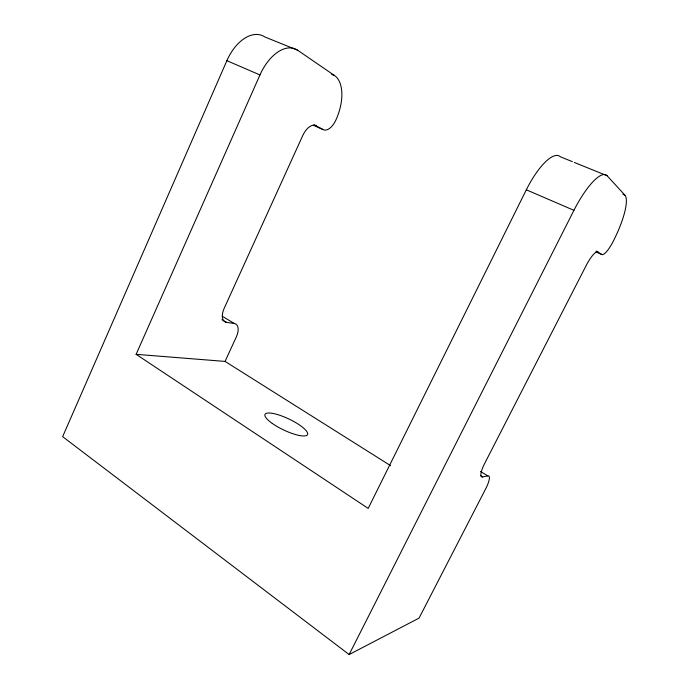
<?xml version="1.0" encoding="UTF-8"?>
<svg xmlns="http://www.w3.org/2000/svg" width="689" height="689" viewBox="0 0 689 689"><rect width="100%" height="100%" fill="white"/><g stroke="black" fill="none" stroke-linecap="round" stroke-linejoin="round"><path stroke-width="1.03" d="M313.331 125.209L323.063 129.575A14.788 7.786 -67.8 0 0 335.844 120.153A37.792 20.308 -68.1 0 0 334.57 75.566L297.743 50.297L264.912 36.982A39.893 24.236 -70.1 0 0 226.879 60.675L62.639 436.654L349.134 654.55L419.058 618.102L485.685 488.82A16.312 3.988 -59.5 0 0 487.812 475.875L480.509 471.483M572.395 161.665L560.484 156.842A47.386 15.132 -64.6 0 0 526.327 189.802L368.193 508.413L136.112 354.327L259.96 74.946A40.711 23.443 -69.2 0 1 297.743 50.297M136.112 354.327L225.07 361.415L236.31 336.93A13.995 7.364 -58.1 0 0 234.303 323.494L222.323 316.294M349.134 654.55L573.928 210.334A48.592 13.298 -64 0 1 607.13 175.755L624.845 195.108A44.527 11.205 -63.6 0 1 612.977 241.779A17.363 4.263 -63.5 0 1 601.73 254.465L595.959 251.881M480.784 475.841L482.593 476.926L487.812 475.875M221.936 319.636L226.423 322.349L234.303 323.494M574.376 162.475L607.13 175.755M331.642 74.352L334.57 75.566M622.873 194.298L624.845 195.108M226.879 60.675L259.96 74.946M526.327 189.802L573.928 210.334M314.253 124.847L323.063 129.575M596.209 251.072L601.73 254.465M225.07 361.415L390.56 465.626M482.593 476.926A16.622 4.16 -59.9 0 1 484.737 463.318L586.365 265.162A17.44 4.384 -63.1 0 1 598.164 251.95M226.423 322.349A14.219 7.639 -59 0 1 224.201 308.284L302.815 135.432A14.839 7.984 -66.8 0 1 316.156 125.699M272.284 423.434A23.547 6.08 25.4 0 0 307.328 434.923A23.547 6.08 25.4 0 0 279.217 415.097A23.547 6.08 25.4 0 0 272.284 423.434"/></g></svg>
